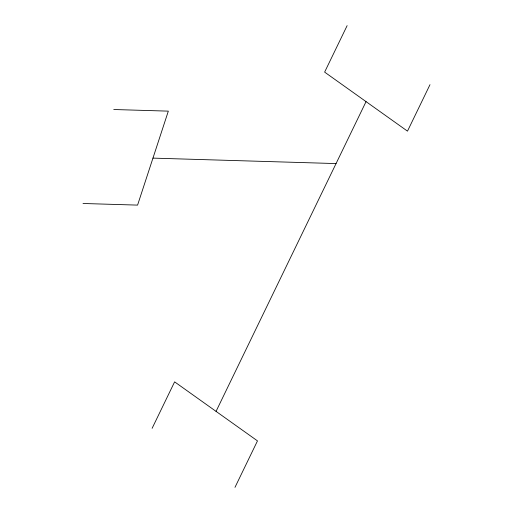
<?xml version="1.0" encoding="UTF-8"?>
<svg xmlns="http://www.w3.org/2000/svg" width="513" height="513" viewBox="0 0 513 513"><rect width="100%" height="100%" fill="white"/><g stroke="black" fill="none" stroke-linecap="round" stroke-linejoin="round"><path stroke-width="0.77" d="M152.117 428.323L174.619 381.858L257.481 440.885L234.98 487.35M347.128 25.65L324.626 72.115L407.489 131.142L429.99 84.677M216.05 411.375L366.058 101.625M113.758 109.513L168.328 111.135L137.58 205.11L83.01 203.488M152.951 158.119L336.053 163.576"/></g></svg>
